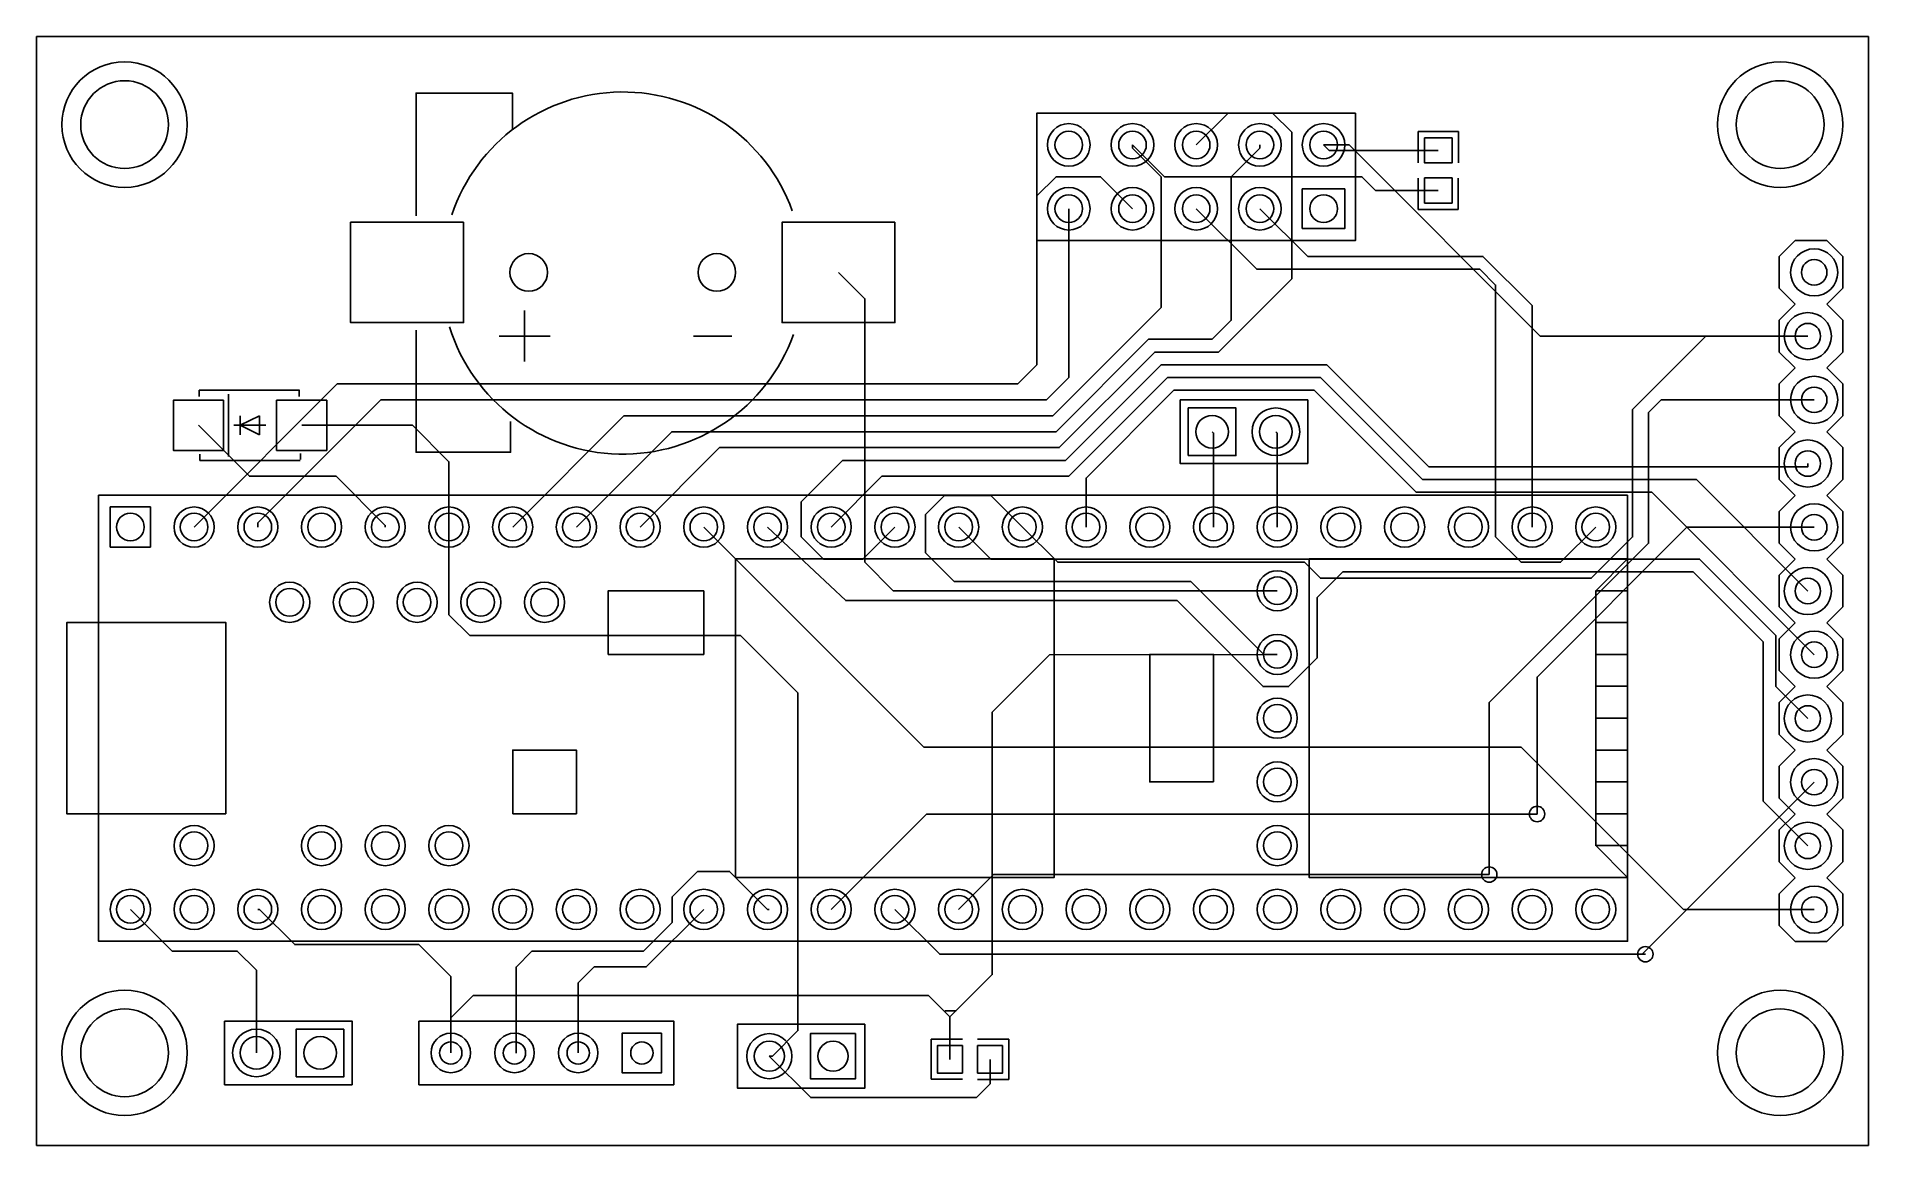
# Model space of a CAD drawing. Header units: millimetres. Extents: x -0.5 to 72.5, y -43.7 to 0.5.
import ezdxf

# ---------------------------------------------------------------- set-up
doc = ezdxf.new("R2010")
doc.units = ezdxf.units.MM

msp = doc.modelspace()

# ---------------------------------------------------------------- linework, layer by layer
for points in [[(-0.508, 0.508), (72.517, 0.508), (72.517, -43.688), (-0.508, -43.688), (-0.508, 0.508)], [(52.07, -2.54), (39.37, -2.54), (39.37, -7.62), (52.07, -7.62), (52.07, -2.54)], [(54.822, -3.526), (54.822, -4.526), (55.922, -4.526), (55.922, -3.526)], [(51.65, -5.563), (49.95, -5.563), (49.95, -7.137), (51.65, -7.137)], [(54.822, -5.126), (54.822, -6.126), (55.922, -6.126), (55.922, -5.126)], [(16.51, -6.89), (12.01, -6.89), (12.01, -10.89), (16.51, -10.89)], [(33.71, -6.89), (29.21, -6.89), (29.21, -10.89), (33.71, -10.89)], [(6.944, -13.986), (4.944, -13.986), (4.944, -15.986), (6.944, -15.986)], [(11.058, -13.986), (9.058, -13.986), (9.058, -15.986), (11.058, -15.986)], [(45.405, -16.19), (47.305, -16.19), (47.305, -14.29), (45.405, -14.29)], [(62.92, -17.77), (62.92, -35.55), (1.96, -35.55), (1.96, -17.77), (62.92, -17.77)], [(2.43, -19.84), (4.03, -19.84), (4.03, -18.24), (2.43, -18.24)], [(3.23, -18.49), (3.23, -18.49)], [(5.77, -18.49), (5.77, -18.49)], [(8.31, -18.49), (8.31, -18.49)], [(10.85, -18.49), (10.85, -18.49)], [(13.39, -18.49), (13.39, -18.49)], [(15.93, -18.49), (15.93, -18.49)], [(18.47, -18.49), (18.47, -18.49)], [(21.01, -18.49), (21.01, -18.49)], [(23.55, -18.49), (23.55, -18.49)], [(26.09, -18.49), (26.09, -18.49)], [(28.63, -18.49), (28.63, -18.49)], [(31.17, -18.49), (31.17, -18.49)], [(33.71, -18.49), (33.71, -18.49)], [(36.25, -18.49), (36.25, -18.49)], [(38.79, -18.49), (38.79, -18.49)], [(41.33, -18.49), (41.33, -18.49)], [(43.87, -18.49), (43.87, -18.49)], [(46.41, -18.49), (46.41, -18.49)], [(48.95, -18.49), (48.95, -18.49)], [(51.49, -18.49), (51.49, -18.49)], [(54.03, -18.49), (54.03, -18.49)], [(56.57, -18.49), (56.57, -18.49)], [(59.11, -18.49), (59.11, -18.49)], [(61.65, -18.49), (61.65, -18.49)], [(3.23, -19.59), (3.23, -19.59)], [(5.77, -19.59), (5.77, -19.59)], [(8.31, -19.59), (8.31, -19.59)], [(10.85, -19.59), (10.85, -19.59)], [(13.39, -19.59), (13.39, -19.59)], [(15.93, -19.59), (15.93, -19.59)], [(18.47, -19.59), (18.47, -19.59)], [(21.01, -19.59), (21.01, -19.59)], [(23.55, -19.59), (23.55, -19.59)], [(26.09, -19.59), (26.09, -19.59)], [(28.63, -19.59), (28.63, -19.59)], [(31.17, -19.59), (31.17, -19.59)], [(33.71, -19.59), (33.71, -19.59)], [(36.25, -19.59), (36.25, -19.59)], [(38.79, -19.59), (38.79, -19.59)], [(41.33, -19.59), (41.33, -19.59)], [(43.87, -19.59), (43.87, -19.59)], [(46.41, -19.59), (46.41, -19.59)], [(48.95, -19.59), (48.95, -19.59)], [(51.49, -19.59), (51.49, -19.59)], [(54.03, -19.59), (54.03, -19.59)], [(56.57, -19.59), (56.57, -19.59)], [(59.11, -19.59), (59.11, -19.59)], [(61.65, -19.59), (61.65, -19.59)], [(27.36, -20.31), (40.06, -20.31), (40.06, -33.01), (27.36, -33.01), (27.36, -20.31)], [(48.95, -21.03), (48.95, -21.03)], [(9.58, -21.49), (9.58, -21.49)], [(12.12, -21.49), (12.12, -21.49)], [(14.66, -21.49), (14.66, -21.49)], [(17.2, -21.49), (17.2, -21.49)], [(19.74, -21.49), (19.74, -21.49)], [(26.09, -21.58), (22.28, -21.58), (22.28, -24.12), (26.09, -24.12), (26.09, -21.58)], [(9.58, -22.59), (9.58, -22.59)], [(12.12, -22.59), (12.12, -22.59)], [(14.66, -22.59), (14.66, -22.59)], [(17.2, -22.59), (17.2, -22.59)], [(19.74, -22.59), (19.74, -22.59)], [(48.95, -22.13), (48.95, -22.13)], [(7.04, -30.47), (7.04, -22.85), (1.96, -22.85), (0.69, -22.85), (0.69, -30.47), (1.96, -30.47), (7.04, -30.47)], [(48.95, -23.57), (48.95, -23.57)], [(46.41, -29.2), (46.41, -24.12), (43.87, -24.12), (43.87, -29.2), (46.41, -29.2)], [(48.95, -24.67), (48.95, -24.67)], [(48.95, -26.11), (48.95, -26.11)], [(48.95, -27.21), (48.95, -27.21)], [(18.47, -30.47), (18.47, -27.93), (21.01, -27.93), (21.01, -30.47), (18.47, -30.47)], [(48.95, -28.65), (48.95, -28.65)], [(48.95, -29.75), (48.95, -29.75)], [(5.77, -31.19), (5.77, -31.19)], [(10.85, -31.19), (10.85, -31.19)], [(13.39, -31.19), (13.39, -31.19)], [(15.93, -31.19), (15.93, -31.19)], [(48.95, -31.19), (48.95, -31.19)], [(5.77, -32.29), (5.77, -32.29)], [(10.85, -32.29), (10.85, -32.29)], [(13.39, -32.29), (13.39, -32.29)], [(15.93, -32.29), (15.93, -32.29)], [(48.95, -32.29), (48.95, -32.29)], [(3.23, -33.73), (3.23, -33.73)], [(5.77, -33.73), (5.77, -33.73)], [(8.31, -33.73), (8.31, -33.73)], [(10.85, -33.73), (10.85, -33.73)], [(13.39, -33.73), (13.39, -33.73)], [(15.93, -33.73), (15.93, -33.73)], [(18.47, -33.73), (18.47, -33.73)], [(21.01, -33.73), (21.01, -33.73)], [(23.55, -33.73), (23.55, -33.73)], [(26.09, -33.73), (26.09, -33.73)], [(28.63, -33.73), (28.63, -33.73)], [(31.17, -33.73), (31.17, -33.73)], [(33.71, -33.73), (33.71, -33.73)], [(36.25, -33.73), (36.25, -33.73)], [(38.79, -33.73), (38.79, -33.73)], [(41.33, -33.73), (41.33, -33.73)], [(43.87, -33.73), (43.87, -33.73)], [(46.41, -33.73), (46.41, -33.73)], [(48.95, -33.73), (48.95, -33.73)], [(51.49, -33.73), (51.49, -33.73)], [(54.03, -33.73), (54.03, -33.73)], [(56.57, -33.73), (56.57, -33.73)], [(59.11, -33.73), (59.11, -33.73)], [(61.65, -33.73), (61.65, -33.73)], [(3.23, -34.83), (3.23, -34.83)], [(5.77, -34.83), (5.77, -34.83)], [(8.31, -34.83), (8.31, -34.83)], [(10.85, -34.83), (10.85, -34.83)], [(13.39, -34.83), (13.39, -34.83)], [(15.93, -34.83), (15.93, -34.83)], [(18.47, -34.83), (18.47, -34.83)], [(21.01, -34.83), (21.01, -34.83)], [(23.55, -34.83), (23.55, -34.83)], [(26.09, -34.83), (26.09, -34.83)], [(28.63, -34.83), (28.63, -34.83)], [(31.17, -34.83), (31.17, -34.83)], [(33.71, -34.83), (33.71, -34.83)], [(36.25, -34.83), (36.25, -34.83)], [(38.79, -34.83), (38.79, -34.83)], [(41.33, -34.83), (41.33, -34.83)], [(43.87, -34.83), (43.87, -34.83)], [(46.41, -34.83), (46.41, -34.83)], [(48.95, -34.83), (48.95, -34.83)], [(51.49, -34.83), (51.49, -34.83)], [(54.03, -34.83), (54.03, -34.83)], [(56.57, -34.83), (56.57, -34.83)], [(59.11, -34.83), (59.11, -34.83)], [(61.65, -34.83), (61.65, -34.83)], [(11.745, -39.055), (9.845, -39.055), (9.845, -40.955), (11.745, -40.955)], [(24.409, -39.218), (22.835, -39.218), (22.835, -40.792), (24.409, -40.792)], [(32.512, -38.862), (27.432, -38.862), (27.432, -41.402), (32.512, -41.402), (32.512, -38.862)], [(32.142, -39.232), (30.342, -39.232), (30.342, -41.032), (32.142, -41.032)], [(36.403, -39.709), (35.403, -39.709), (35.403, -40.809), (36.403, -40.809)], [(38.003, -39.709), (37.003, -39.709), (37.003, -40.809), (38.003, -40.809)]]:
    msp.add_lwpolyline(points, close=True)
for points in [[(14.62, -6.63), (14.62, -1.74), (18.46, -1.74), (18.46, -3.184), (18.482, -3.184)], [(23.551, -19.04), (26.716, -15.875), (40.259, -15.875), (44.069, -12.065), (46.609, -12.065), (49.53, -9.144), (49.53, -3.302), (48.768, -2.54), (46.99, -2.54), (45.72, -3.81)], [(54.572, -3.276), (56.172, -3.276)], [(54.572, -4.526), (54.572, -3.276)], [(56.172, -4.526), (56.172, -3.276)], [(18.471, -19.04), (22.906, -14.605), (40.005, -14.605), (44.323, -10.287), (44.323, -5.08), (43.18, -3.937), (43.18, -3.81)], [(21.011, -19.04), (24.811, -15.24), (40.132, -15.24), (43.815, -11.557), (46.355, -11.557), (47.117, -10.795), (47.117, -5.08), (48.26, -3.937), (48.26, -3.81)], [(43.18, -3.81), (44.45, -5.08), (52.324, -5.08), (52.87, -5.626), (55.372, -5.626)], [(50.8, -3.81), (51.016, -4.026), (55.372, -4.026)], [(50.8, -3.81), (51.816, -3.81), (59.436, -11.43), (70.104, -11.43)], [(5.771, -19.04), (11.476, -13.335), (38.608, -13.335), (39.37, -12.573), (39.37, -5.842), (40.132, -5.08), (41.91, -5.08), (43.18, -6.35)], [(54.567, -5.127), (54.567, -6.377)], [(56.167, -5.127), (56.167, -6.377)], [(8.311, -19.04), (8.311, -18.867), (13.208, -13.97), (39.751, -13.97), (40.64, -13.081), (40.64, -6.35)], [(61.651, -19.04), (60.244, -20.447), (58.674, -20.447), (57.658, -19.431), (57.658, -9.398), (57.023, -8.763), (48.133, -8.763), (45.72, -6.35)], [(48.26, -6.35), (50.165, -8.255), (57.15, -8.255), (59.111, -10.216), (59.111, -19.04)], [(54.567, -6.377), (56.167, -6.377)], [(69.596, -7.62), (68.961, -8.255)], [(70.866, -7.62), (69.596, -7.62)], [(71.501, -8.255), (70.866, -7.62)], [(68.961, -9.525), (68.961, -8.255)], [(71.501, -8.255), (71.501, -9.525)], [(48.95, -21.58), (33.645, -21.58), (32.512, -20.447), (32.512, -9.942), (31.46, -8.89)], [(69.596, -10.16), (68.961, -9.525)], [(68.961, -10.795), (69.596, -10.16)], [(71.501, -9.525), (70.866, -10.16)], [(70.866, -10.16), (71.501, -10.795)], [(18.948, -10.414), (18.948, -12.446)], [(68.961, -12.065), (68.961, -10.795)], [(71.501, -10.795), (71.501, -12.065)], [(14.62, -11.19), (14.62, -16.06), (17.35, -16.06), (18.39, -16.06), (18.39, -14.84)], [(17.932, -11.43), (19.964, -11.43)], [(25.679, -11.43), (27.203, -11.43)], [(38.791, -19.04), (40.198, -20.447), (50.038, -20.447), (50.673, -21.082), (61.468, -21.082), (63.119, -19.431), (63.119, -14.351), (66.04, -11.43), (70.104, -11.43)], [(69.596, -12.7), (68.961, -12.065)], [(71.501, -12.065), (70.866, -12.7)], [(33.711, -19.04), (32.431, -20.32), (30.861, -20.32), (29.972, -19.431), (29.972, -18.034), (31.623, -16.383), (40.513, -16.383), (44.323, -12.573), (50.927, -12.573), (54.991, -16.637), (70.104, -16.637), (70.104, -16.51)], [(70.104, -21.59), (65.659, -17.145), (54.737, -17.145), (50.673, -13.081), (44.577, -13.081), (40.64, -17.018), (33.193, -17.018), (31.171, -19.04)], [(68.961, -13.335), (69.596, -12.7)], [(70.866, -12.7), (71.501, -13.335)], [(9.967, -13.589), (5.969, -13.589)], [(5.969, -13.839), (5.969, -13.589)], [(7.137, -13.741), (7.137, -16.231)], [(9.957, -13.839), (9.957, -13.589)], [(41.33, -19.04), (41.33, -17.09), (44.831, -13.589), (50.419, -13.589), (54.483, -17.653), (63.881, -17.653), (70.358, -24.13)], [(68.961, -14.605), (68.961, -13.335)], [(71.501, -13.335), (71.501, -14.605)], [(50.165, -16.51), (50.165, -13.97), (45.085, -13.97), (45.085, -16.51), (46.99, -16.51)], [(57.404, -32.893), (57.404, -26.035), (63.754, -19.685), (63.754, -14.478), (64.262, -13.97), (70.358, -13.97)], [(5.944, -14.986), (7.976, -17.018), (11.43, -17.018), (13.39, -18.978), (13.39, -19.04)], [(8.628, -14.986), (7.358, -14.986)], [(7.612, -14.986), (7.612, -14.605)], [(8.374, -14.605), (7.612, -14.986)], [(7.612, -14.986), (7.612, -15.367)], [(8.374, -15.367), (7.612, -14.986)], [(8.374, -14.986), (8.374, -14.605)], [(8.374, -14.986), (8.374, -15.367)], [(15.93, -19.04), (15.93, -16.438), (14.478, -14.986), (10.058, -14.986)], [(46.355, -15.24), (46.41, -15.295), (46.41, -19.04)], [(48.895, -15.24), (48.95, -15.295), (48.95, -19.04)], [(69.596, -15.24), (68.961, -14.605)], [(69.596, -15.24), (68.961, -15.875)], [(71.501, -14.605), (70.866, -15.24)], [(71.501, -15.875), (70.866, -15.24)], [(68.961, -17.145), (68.961, -15.875)], [(71.501, -15.875), (71.501, -17.145)], [(5.994, -16.383), (5.994, -16.133)], [(5.994, -16.383), (9.992, -16.383)], [(10.008, -16.353), (10.008, -16.104)], [(50.165, -16.51), (46.99, -16.51)], [(69.596, -17.78), (68.961, -17.145)], [(71.501, -17.145), (70.866, -17.78)], [(38.791, -19.04), (37.531, -17.78), (35.687, -17.78), (34.925, -18.542), (34.925, -20.066), (36.068, -21.209), (45.504, -21.209), (48.397, -24.105), (48.951, -24.12)], [(68.961, -18.415), (69.596, -17.78)], [(70.866, -17.78), (71.501, -18.415)], [(68.961, -19.685), (68.961, -18.415)], [(71.501, -18.415), (71.501, -19.685)], [(15.931, -19.04), (15.931, -22.535), (16.764, -23.368), (27.559, -23.368), (29.845, -25.654), (29.845, -39.116), (28.829, -40.132), (28.702, -40.132)], [(70.358, -34.29), (65.151, -34.29), (58.674, -27.813), (34.864, -27.813), (26.091, -19.04)], [(70.104, -31.75), (68.326, -29.972), (68.326, -23.622), (65.532, -20.828), (51.562, -20.828), (50.546, -21.844), (50.546, -24.257), (49.403, -25.4), (48.387, -25.4), (44.958, -21.971), (31.75, -21.971), (28.631, -19.04)], [(70.104, -26.67), (68.834, -25.4), (68.834, -23.368), (65.786, -20.32), (37.531, -20.32), (36.251, -19.04)], [(59.309, -30.48), (59.309, -25.019), (65.278, -19.05), (70.358, -19.05)], [(69.596, -20.32), (68.961, -19.685)], [(71.501, -19.685), (70.866, -20.32)], [(62.92, -31.74), (61.65, -31.74), (62.92, -33.01), (50.22, -33.01), (50.22, -20.31), (62.92, -20.31), (61.65, -21.58), (62.92, -21.58)], [(68.961, -20.955), (69.596, -20.32)], [(70.866, -20.32), (71.501, -20.955)], [(68.961, -22.225), (68.961, -20.955)], [(71.501, -20.955), (71.501, -22.225)], [(61.65, -21.58), (61.65, -31.74)], [(69.596, -22.86), (68.961, -22.225)], [(71.501, -22.225), (70.866, -22.86)], [(61.65, -22.85), (62.92, -22.85)], [(69.596, -22.86), (68.961, -23.495)], [(71.501, -23.495), (70.866, -22.86)], [(68.961, -24.765), (68.961, -23.495)], [(71.501, -23.495), (71.501, -24.765)], [(48.951, -24.12), (39.878, -24.13), (37.592, -26.416), (37.592, -36.881), (35.903, -38.57)], [(61.65, -24.12), (62.92, -24.12)], [(69.596, -25.4), (68.961, -24.765)], [(71.501, -24.765), (70.866, -25.4)], [(61.65, -25.39), (62.92, -25.39)], [(69.596, -25.4), (68.961, -26.035)], [(71.501, -26.035), (70.866, -25.4)], [(68.961, -27.305), (68.961, -26.035)], [(71.501, -26.035), (71.501, -27.305)], [(61.65, -26.66), (62.92, -26.66)], [(69.596, -27.94), (68.961, -27.305)], [(71.501, -27.305), (70.866, -27.94)], [(61.65, -27.93), (62.92, -27.93)], [(69.596, -27.94), (68.961, -28.575)], [(71.501, -28.575), (70.866, -27.94)], [(61.65, -29.2), (62.92, -29.2)], [(68.961, -29.845), (68.961, -28.575)], [(71.501, -28.575), (71.501, -29.845)], [(70.358, -29.21), (63.5, -36.068)], [(69.596, -30.48), (68.961, -29.845)], [(71.501, -29.845), (70.866, -30.48)], [(31.17, -34.28), (34.97, -30.48), (59.309, -30.48)], [(61.65, -30.47), (62.92, -30.47)], [(69.596, -30.48), (68.961, -31.115)], [(71.501, -31.115), (70.866, -30.48)], [(68.961, -32.385), (68.961, -31.115)], [(71.501, -31.115), (71.501, -32.385)], [(28.694, -34.285), (28.628, -34.285), (27.115, -32.771), (25.845, -32.771), (24.828, -33.787), (24.828, -34.803), (23.685, -35.946), (19.24, -35.946), (18.606, -36.581), (18.606, -40.01)], [(69.596, -33.02), (68.961, -32.385)], [(71.501, -32.385), (70.866, -33.02)], [(36.25, -34.28), (37.637, -32.893), (57.404, -32.893)], [(69.596, -33.02), (68.961, -33.655)], [(71.501, -33.655), (70.866, -33.02)], [(3.23, -34.28), (4.892, -35.941), (7.493, -35.941), (8.255, -36.703), (8.255, -40.005)], [(8.31, -34.28), (8.372, -34.28), (9.779, -35.687), (14.732, -35.687), (16.002, -36.957), (16.002, -40.005)], [(26.091, -34.28), (23.795, -36.576), (21.717, -36.576), (21.082, -37.211), (21.082, -40.005)], [(63.627, -36.068), (35.498, -36.068), (33.71, -34.28)], [(68.961, -34.925), (68.961, -33.655)], [(71.501, -33.655), (71.501, -34.925)], [(69.596, -35.56), (68.961, -34.925)], [(71.501, -34.925), (70.866, -35.56)], [(70.866, -35.56), (69.596, -35.56)], [(16.002, -40.005), (16.002, -38.608), (16.891, -37.719), (35.052, -37.719), (35.903, -38.57), (35.903, -40.259)], [(35.691, -38.358), (35.723, -38.326), (36.146, -38.326)], [(6.985, -38.735), (6.985, -41.275), (12.065, -41.275), (12.065, -38.735), (10.16, -38.735)], [(6.985, -38.735), (10.16, -38.735)], [(14.732, -38.735), (14.732, -41.275), (24.892, -41.275), (24.892, -38.735), (22.987, -38.735)], [(14.732, -38.735), (22.987, -38.735)], [(37.503, -40.259), (37.503, -41.237), (36.957, -41.783), (30.353, -41.783), (28.702, -40.132)], [(36.402, -39.454), (35.152, -39.454)], [(35.152, -39.454), (35.152, -41.054)], [(37.003, -39.459), (38.253, -39.459)], [(38.253, -39.459), (38.253, -41.059)], [(36.402, -41.054), (35.152, -41.054)], [(37.003, -41.059), (38.253, -41.059)]]:
    msp.add_lwpolyline(points)
for centre, radius in [((3, -3), 2.499), ((69, -3), 2.499), ((3, -3), 1.75), ((69, -3), 1.75), ((40.64, -3.81), 0.85), ((40.64, -3.81), 0.55), ((43.18, -3.81), 0.85), ((43.18, -3.81), 0.55), ((45.72, -3.81), 0.85), ((45.72, -3.81), 0.55), ((48.26, -3.81), 0.85), ((48.26, -3.81), 0.55), ((50.8, -3.81), 0.85), ((50.8, -3.81), 0.55), ((40.64, -6.35), 0.85), ((40.64, -6.35), 0.55), ((43.18, -6.35), 0.85), ((43.18, -6.35), 0.55), ((45.72, -6.35), 0.85), ((45.72, -6.35), 0.55), ((48.26, -6.35), 0.85), ((48.26, -6.35), 0.55), ((50.8, -6.35), 0.55), ((70.358, -8.89), 0.94), ((19.11, -8.89), 0.75), ((26.61, -8.89), 0.75), ((70.358, -8.89), 0.508), ((70.104, -11.43), 0.94), ((70.104, -11.43), 0.508), ((70.358, -13.97), 0.94), ((70.358, -13.97), 0.508), ((46.355, -15.24), 0.65), ((48.895, -15.24), 0.95), ((48.895, -15.24), 0.65), ((70.104, -16.51), 0.94), ((70.104, -16.51), 0.508), ((5.77, -19.04), 0.8), ((8.31, -19.04), 0.8), ((10.85, -19.04), 0.8), ((13.39, -19.04), 0.8), ((15.93, -19.04), 0.8), ((18.47, -19.04), 0.8), ((21.01, -19.04), 0.8), ((23.55, -19.04), 0.8), ((26.09, -19.04), 0.8), ((28.63, -19.04), 0.8), ((31.17, -19.04), 0.8), ((33.71, -19.04), 0.8), ((36.25, -19.04), 0.8), ((38.79, -19.04), 0.8), ((41.33, -19.04), 0.8), ((43.87, -19.04), 0.8), ((46.41, -19.04), 0.8), ((48.95, -19.04), 0.8), ((51.49, -19.04), 0.8), ((54.03, -19.04), 0.8), ((56.57, -19.04), 0.8), ((59.11, -19.04), 0.8), ((61.65, -19.04), 0.8), ((70.358, -19.05), 0.94), ((70.358, -19.05), 0.508), ((48.95, -21.58), 0.8), ((70.104, -21.59), 0.94), ((70.104, -21.59), 0.508), ((9.58, -22.04), 0.8), ((12.12, -22.04), 0.8), ((14.66, -22.04), 0.8), ((17.2, -22.04), 0.8), ((19.74, -22.04), 0.8), ((48.95, -24.12), 0.8), ((70.358, -24.13), 0.94), ((70.358, -24.13), 0.508), ((48.95, -26.66), 0.8), ((70.104, -26.67), 0.94), ((70.104, -26.67), 0.508), ((48.95, -29.2), 0.8), ((70.358, -29.21), 0.94), ((70.358, -29.21), 0.508), ((59.309, -30.48), 0.306), ((5.77, -31.74), 0.8), ((10.85, -31.74), 0.8), ((13.39, -31.74), 0.8), ((15.93, -31.74), 0.8), ((48.95, -31.74), 0.8), ((70.104, -31.75), 0.94), ((70.104, -31.75), 0.508), ((57.404, -32.893), 0.306), ((3.23, -34.28), 0.8), ((5.77, -34.28), 0.8), ((8.31, -34.28), 0.8), ((10.85, -34.28), 0.8), ((13.39, -34.28), 0.8), ((15.93, -34.28), 0.8), ((18.47, -34.28), 0.8), ((21.01, -34.28), 0.8), ((23.55, -34.28), 0.8), ((26.09, -34.28), 0.8), ((28.63, -34.28), 0.8), ((31.17, -34.28), 0.8), ((33.71, -34.28), 0.8), ((36.25, -34.28), 0.8), ((38.79, -34.28), 0.8), ((41.33, -34.28), 0.8), ((43.87, -34.28), 0.8), ((46.41, -34.28), 0.8), ((48.95, -34.28), 0.8), ((51.49, -34.28), 0.8), ((54.03, -34.28), 0.8), ((56.57, -34.28), 0.8), ((59.11, -34.28), 0.8), ((61.65, -34.28), 0.8), ((70.358, -34.29), 0.94), ((70.358, -34.29), 0.508), ((63.627, -36.068), 0.306), ((3, -40), 2.499), ((69, -40), 2.499), ((3, -40), 1.75), ((69, -40), 1.75), ((8.255, -40.005), 0.95), ((8.255, -40.005), 0.65), ((10.795, -40.005), 0.65), ((16.002, -40.005), 0.787), ((18.542, -40.005), 0.787), ((21.082, -40.005), 0.787), ((28.702, -40.132), 0.9), ((16.002, -40.005), 0.445), ((18.542, -40.005), 0.445), ((21.082, -40.005), 0.445), ((23.622, -40.005), 0.445), ((28.702, -40.132), 0.6), ((31.242, -40.132), 0.6)]:
    msp.add_circle(centre, radius)
for centre, radius, start, end in [((22.86, -8.89), 7.192, 20.00015, 161.37127), ((22.86, -8.89), 7.245, 197.47017, 339.99986), ((3.23, -19.04), 0.55, 450, 270), ((3.23, -19.04), 0.55, 270, 450), ((5.77, -19.04), 0.55, 450, 270), ((5.77, -19.04), 0.55, 270, 450), ((8.31, -19.04), 0.55, 450, 270), ((8.31, -19.04), 0.55, 270, 450), ((10.85, -19.04), 0.55, 450, 270), ((10.85, -19.04), 0.55, 270, 450), ((13.39, -19.04), 0.55, 450, 270), ((13.39, -19.04), 0.55, 270, 450), ((15.93, -19.04), 0.55, 450, 270), ((15.93, -19.04), 0.55, 270, 450), ((18.47, -19.04), 0.55, 450, 270), ((18.47, -19.04), 0.55, 270, 450), ((21.01, -19.04), 0.55, 450, 270), ((21.01, -19.04), 0.55, 270, 450), ((23.55, -19.04), 0.55, 450, 270), ((23.55, -19.04), 0.55, 270, 450), ((26.09, -19.04), 0.55, 450, 270), ((26.09, -19.04), 0.55, 270, 450), ((28.63, -19.04), 0.55, 450, 270), ((28.63, -19.04), 0.55, 270, 450), ((31.17, -19.04), 0.55, 450, 270), ((31.17, -19.04), 0.55, 270, 450), ((33.71, -19.04), 0.55, 450, 270), ((33.71, -19.04), 0.55, 270, 450), ((36.25, -19.04), 0.55, 450, 270), ((36.25, -19.04), 0.55, 270, 450), ((38.79, -19.04), 0.55, 450, 270), ((38.79, -19.04), 0.55, 270, 450), ((41.33, -19.04), 0.55, 450, 270), ((41.33, -19.04), 0.55, 270, 450), ((43.87, -19.04), 0.55, 450, 270), ((43.87, -19.04), 0.55, 270, 450), ((46.41, -19.04), 0.55, 450, 270), ((46.41, -19.04), 0.55, 270, 450), ((48.95, -19.04), 0.55, 450, 270), ((48.95, -19.04), 0.55, 270, 450), ((51.49, -19.04), 0.55, 450, 270), ((51.49, -19.04), 0.55, 270, 450), ((54.03, -19.04), 0.55, 450, 270), ((54.03, -19.04), 0.55, 270, 450), ((56.57, -19.04), 0.55, 450, 270), ((56.57, -19.04), 0.55, 270, 450), ((59.11, -19.04), 0.55, 450, 270), ((59.11, -19.04), 0.55, 270, 450), ((61.65, -19.04), 0.55, 450, 270), ((61.65, -19.04), 0.55, 270, 450), ((48.95, -21.58), 0.55, 450, 270), ((48.95, -21.58), 0.55, 270, 450), ((9.58, -22.04), 0.55, 450, 270), ((9.58, -22.04), 0.55, 270, 450), ((12.12, -22.04), 0.55, 450, 270), ((12.12, -22.04), 0.55, 270, 450), ((14.66, -22.04), 0.55, 450, 270), ((14.66, -22.04), 0.55, 270, 450), ((17.2, -22.04), 0.55, 450, 270), ((17.2, -22.04), 0.55, 270, 450), ((19.74, -22.04), 0.55, 450, 270), ((19.74, -22.04), 0.55, 270, 450), ((48.95, -24.12), 0.55, 450, 270), ((48.95, -24.12), 0.55, 270, 450), ((48.95, -26.66), 0.55, 450, 270), ((48.95, -26.66), 0.55, 270, 450), ((48.95, -29.2), 0.55, 450, 270), ((48.95, -29.2), 0.55, 270, 450), ((5.77, -31.74), 0.55, 450, 270), ((5.77, -31.74), 0.55, 270, 450), ((10.85, -31.74), 0.55, 450, 270), ((10.85, -31.74), 0.55, 270, 450), ((13.39, -31.74), 0.55, 450, 270), ((13.39, -31.74), 0.55, 270, 450), ((15.93, -31.74), 0.55, 450, 270), ((15.93, -31.74), 0.55, 270, 450), ((48.95, -31.74), 0.55, 450, 270), ((48.95, -31.74), 0.55, 270, 450), ((3.23, -34.28), 0.55, 450, 270), ((3.23, -34.28), 0.55, 270, 450), ((5.77, -34.28), 0.55, 450, 270), ((5.77, -34.28), 0.55, 270, 450), ((8.31, -34.28), 0.55, 450, 270), ((8.31, -34.28), 0.55, 270, 450), ((10.85, -34.28), 0.55, 450, 270), ((10.85, -34.28), 0.55, 270, 450), ((13.39, -34.28), 0.55, 450, 270), ((13.39, -34.28), 0.55, 270, 450), ((15.93, -34.28), 0.55, 450, 270), ((15.93, -34.28), 0.55, 270, 450), ((18.47, -34.28), 0.55, 450, 270), ((18.47, -34.28), 0.55, 270, 450), ((21.01, -34.28), 0.55, 450, 270), ((21.01, -34.28), 0.55, 270, 450), ((23.55, -34.28), 0.55, 450, 270), ((23.55, -34.28), 0.55, 270, 450), ((26.09, -34.28), 0.55, 450, 270), ((26.09, -34.28), 0.55, 270, 450), ((28.63, -34.28), 0.55, 450, 270), ((28.63, -34.28), 0.55, 270, 450), ((31.17, -34.28), 0.55, 450, 270), ((31.17, -34.28), 0.55, 270, 450), ((33.71, -34.28), 0.55, 450, 270), ((33.71, -34.28), 0.55, 270, 450), ((36.25, -34.28), 0.55, 450, 270), ((36.25, -34.28), 0.55, 270, 450), ((38.79, -34.28), 0.55, 450, 270), ((38.79, -34.28), 0.55, 270, 450), ((41.33, -34.28), 0.55, 450, 270), ((41.33, -34.28), 0.55, 270, 450), ((43.87, -34.28), 0.55, 450, 270), ((43.87, -34.28), 0.55, 270, 450), ((46.41, -34.28), 0.55, 450, 270), ((46.41, -34.28), 0.55, 270, 450), ((48.95, -34.28), 0.55, 450, 270), ((48.95, -34.28), 0.55, 270, 450), ((51.49, -34.28), 0.55, 450, 270), ((51.49, -34.28), 0.55, 270, 450), ((54.03, -34.28), 0.55, 450, 270), ((54.03, -34.28), 0.55, 270, 450), ((56.57, -34.28), 0.55, 450, 270), ((56.57, -34.28), 0.55, 270, 450), ((59.11, -34.28), 0.55, 450, 270), ((59.11, -34.28), 0.55, 270, 450), ((61.65, -34.28), 0.55, 450, 270), ((61.65, -34.28), 0.55, 270, 450)]:
    msp.add_arc(centre, radius, start, end)

doc.saveas('drawing.dxf')
